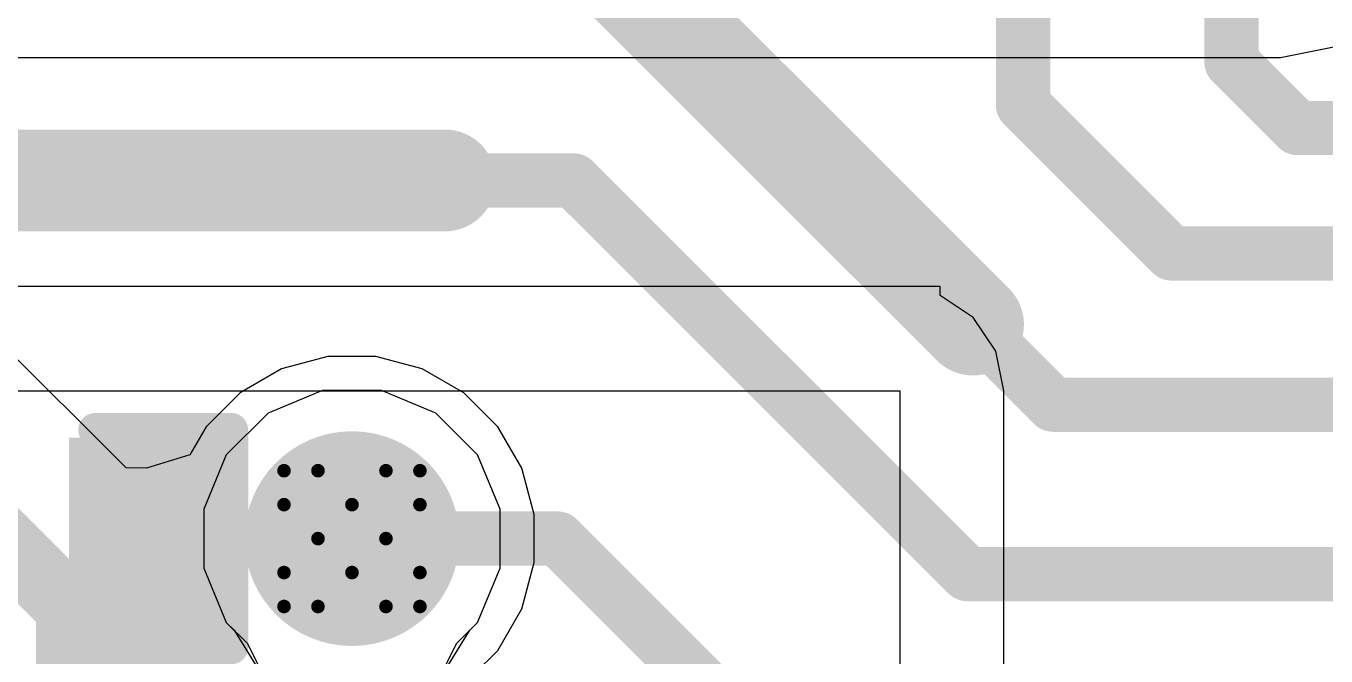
# Model space of a CAD drawing. Header units: inches. Extents: x 0 to 5379, y 0 to 5429.
# Drawn here: x 94.675 to 99.533, y 92.76 to 95.117 of the extents above; entities that cross this region are included whole.
import ezdxf

# ---------------------------------------------------------------- set-up
doc = ezdxf.new("R2010")
doc.units = ezdxf.units.IN
for name, color, linetype in [('Bottom Layer', 5, 'Continuous'), ('Bottom Solder', 6, 'Continuous'), ('Drill Drawing', 1, 'Continuous'), ('GND01', 16, 'Continuous'), ('GND02', 76, 'Continuous'), ('PWR', 156, 'Continuous'), ('SIG 01', 90, 'Continuous'), ('Top Layer', 1, 'Continuous'), ('Top Overlay', 2, 'Continuous'), ('Top Paste', 8, 'Continuous'), ('Top Solder', 216, 'Continuous'), ('Via Holes', 16, 'Continuous')]:
    doc.layers.add(name, color=color, linetype=linetype)

# ---------------------------------------------------------------- blocks, each defined once
blk = doc.blocks.new('C___0402_1056')
at = {"layer": 'Top Layer'}
for points in [[(-0.6985, -0.3175), (-0.6985, 0.3175), (-0.2413, 0.3175), (-0.2413, -0.3175)], [(0.2413, -0.3175), (0.2413, 0.3175), (0.6985, 0.3175), (0.6985, -0.3175)]]:
    blk.add_hatch(color=1, dxfattribs=at).paths.add_polyline_path(points)
at = {"layer": 'Top Paste'}
for points in [[(-0.6985, -0.3175), (-0.6985, 0.3175), (-0.2413, 0.3175), (-0.2413, -0.3175)], [(0.2413, -0.3175), (0.2413, 0.3175), (0.6985, 0.3175), (0.6985, -0.3175)]]:
    blk.add_hatch(color=8, dxfattribs=at).paths.add_polyline_path(points)
at = {"layer": 'Top Solder'}
for points in [[(-0.7585, -0.3775), (-0.7585, 0.3775), (-0.1813, 0.3775), (-0.1813, -0.3775)], [(0.1813, -0.3775), (0.1813, 0.3775), (0.7585, 0.3775), (0.7585, -0.3775)]]:
    blk.add_hatch(color=216, dxfattribs=at).paths.add_polyline_path(points)
at = {"layer": 'Top Overlay'}
for points in [[(-0.7874, 0.4064, 0.127, 0.127, 0), (-0.2794, 0.4064, 0.127, 0.127, 0)], [(-0.7874, -0.4064, 0.127, 0.127, 0), (-0.7874, 0.4064, 0.127, 0.127, 0)], [(0.2794, 0.4064, 0.127, 0.127, 0), (0.7874, 0.4064, 0.127, 0.127, 0)], [(0.7874, -0.4064, 0.127, 0.127, 0), (0.7874, 0.4064, 0.127, 0.127, 0)], [(-0.7874, -0.4064, 0.127, 0.127, 0), (-0.2794, -0.4064, 0.127, 0.127, 0)], [(0.2794, -0.4064, 0.127, 0.127, 0), (0.7874, -0.4064, 0.127, 0.127, 0)]]:
    blk.add_lwpolyline(points, format="xyseb", dxfattribs=at)
for points in [[(-0.8191, 0.4064, 0.0635, 0.0635, 1), (-0.7556, 0.4064, 0.0635, 0.0635, 1)], [(-0.8191, 0.4064, 0.0635, 0.0635, 1), (-0.7556, 0.4064, 0.0635, 0.0635, 1)], [(-0.3111, 0.4064, 0.0635, 0.0635, 1), (-0.2477, 0.4064, 0.0635, 0.0635, 1)], [(0.2477, 0.4064, 0.0635, 0.0635, 1), (0.3111, 0.4064, 0.0635, 0.0635, 1)], [(0.7556, 0.4064, 0.0635, 0.0635, 1), (0.8191, 0.4064, 0.0635, 0.0635, 1)], [(0.7556, 0.4064, 0.0635, 0.0635, 1), (0.8191, 0.4064, 0.0635, 0.0635, 1)], [(-0.8191, -0.4064, 0.0635, 0.0635, 1), (-0.7556, -0.4064, 0.0635, 0.0635, 1)], [(-0.8191, -0.4064, 0.0635, 0.0635, 1), (-0.7556, -0.4064, 0.0635, 0.0635, 1)], [(-0.3111, -0.4064, 0.0635, 0.0635, 1), (-0.2477, -0.4064, 0.0635, 0.0635, 1)], [(0.2477, -0.4064, 0.0635, 0.0635, 1), (0.3111, -0.4064, 0.0635, 0.0635, 1)], [(0.7556, -0.4064, 0.0635, 0.0635, 1), (0.8191, -0.4064, 0.0635, 0.0635, 1)], [(0.7556, -0.4064, 0.0635, 0.0635, 1), (0.8191, -0.4064, 0.0635, 0.0635, 1)]]:
    blk.add_lwpolyline(points, format="xyseb", close=True, dxfattribs=at)

msp = doc.modelspace()

# ---------------------------------------------------------------- hatches: boundary and pattern name
at = {"layer": 'Bottom Layer'}
h = msp.add_hatch(color=5, dxfattribs=at)
edge = h.paths.add_edge_path()
edge.add_arc((95.8928, 93.1992), 0.3, 0, 360)
at = {"layer": 'Bottom Solder'}
h = msp.add_hatch(color=6, dxfattribs=at)
edge = h.paths.add_edge_path()
edge.add_arc((95.8928, 93.1992), 0.4016, 0, 360)
at = {"layer": 'GND01'}
h = msp.add_hatch(color=16, dxfattribs=at)
edge = h.paths.add_edge_path()
edge.add_arc((95.8928, 93.1992), 0.3, 0, 360)
at = {"layer": 'GND02'}
h = msp.add_hatch(color=76, dxfattribs=at)
edge = h.paths.add_edge_path()
edge.add_arc((95.8928, 93.1992), 0.3, 0, 360)
at = {"layer": 'PWR'}
h = msp.add_hatch(color=156, dxfattribs=at)
edge = h.paths.add_edge_path()
edge.add_arc((95.8928, 93.1992), 0.3, 0, 360)
at = {"layer": 'SIG 01'}
h = msp.add_hatch(color=90, dxfattribs=at)
edge = h.paths.add_edge_path()
edge.add_arc((95.8928, 93.1992), 0.3, 0, 360)
at = {"layer": 'Top Layer'}
h = msp.add_hatch(color=1, dxfattribs=at)
edge = h.paths.add_edge_path()
edge.add_arc((95.8928, 93.1992), 0.3, 0, 360)
at = {"layer": 'Top Solder'}
h = msp.add_hatch(color=216, dxfattribs=at)
edge = h.paths.add_edge_path()
edge.add_arc((95.8928, 93.1992), 0.4016, 0, 360)
at = {"layer": 'Via Holes'}
h = msp.add_hatch(color=7, dxfattribs=at)
edge = h.paths.add_edge_path()
edge.add_arc((95.8928, 93.1992), 0.15, 0, 360)

# ---------------------------------------------------------------- linework, layer by layer
at = {"layer": 'Bottom Layer'}
for p, q in [((95.7826, 93.7532), (95.579, 93.6689)), ((96.003, 93.7532), (95.7826, 93.7532)), ((96.2067, 93.6689), (96.003, 93.7532)), ((95.579, 93.6689), (95.4232, 93.513)), ((96.3625, 93.513), (96.2067, 93.6689)), ((95.4232, 93.513), (95.3388, 93.3094)), ((96.4468, 93.3094), (96.3625, 93.513)), ((95.3388, 93.3094), (95.3388, 93.089)), ((96.4468, 93.089), (96.4468, 93.3094)), ((95.3388, 93.089), (95.4232, 92.8854)), ((96.3625, 92.8854), (96.4468, 93.089)), ((95.4232, 92.8854), (95.5021, 92.8065)), ((96.2836, 92.8065), (96.3625, 92.8854)), ((95.5021, 92.8065), (95.5596, 92.6903)), ((96.2261, 92.6903), (96.2836, 92.8065))]:
    msp.add_line(p, q, dxfattribs=at)
at = {"layer": 'Drill Drawing'}
for points in [[(95.6388, 93.3262, 0.0508, 0.0508, 0), (95.6388, 93.4532, 0.0508, 0.0508, 0)], [(95.6388, 93.4532, 0.0508, 0.0508, 0), (95.7658, 93.4532, 0.0508, 0.0508, 0)], [(95.7658, 93.4532, 0.0508, 0.0508, 0), (95.8928, 93.3262, 0.0508, 0.0508, 0)], [(95.8928, 93.3262, 0.0508, 0.0508, 0), (96.0198, 93.4532, 0.0508, 0.0508, 0)], [(96.0198, 93.4532, 0.0508, 0.0508, 0), (96.1468, 93.4532, 0.0508, 0.0508, 0)], [(96.1468, 93.3262, 0.0508, 0.0508, 0), (96.1468, 93.4532, 0.0508, 0.0508, 0)], [(95.6388, 93.3262, 0.0508, 0.0508, 0), (95.7658, 93.1992, 0.0508, 0.0508, 0)], [(96.0198, 93.1992, 0.0508, 0.0508, 0), (96.1468, 93.3262, 0.0508, 0.0508, 0)], [(95.6388, 93.0722, 0.0508, 0.0508, 0), (95.7658, 93.1992, 0.0508, 0.0508, 0)], [(96.0198, 93.1992, 0.0508, 0.0508, 0), (96.1468, 93.0722, 0.0508, 0.0508, 0)], [(95.6388, 92.9452, 0.0508, 0.0508, 0), (95.6388, 93.0722, 0.0508, 0.0508, 0)], [(95.7658, 92.9452, 0.0508, 0.0508, 0), (95.8928, 93.0722, 0.0508, 0.0508, 0)], [(95.8928, 93.0722, 0.0508, 0.0508, 0), (96.0198, 92.9452, 0.0508, 0.0508, 0)], [(96.1468, 92.9452, 0.0508, 0.0508, 0), (96.1468, 93.0722, 0.0508, 0.0508, 0)], [(95.6388, 92.9452, 0.0508, 0.0508, 0), (95.7658, 92.9452, 0.0508, 0.0508, 0)], [(96.0198, 92.9452, 0.0508, 0.0508, 0), (96.1468, 92.9452, 0.0508, 0.0508, 0)]]:
    msp.add_lwpolyline(points, format="xyseb", dxfattribs=at)
for points in [[(95.6261, 93.4532, 0.0254, 0.0254, 1), (95.6515, 93.4532, 0.0254, 0.0254, 1)], [(95.6261, 93.4532, 0.0254, 0.0254, 1), (95.6515, 93.4532, 0.0254, 0.0254, 1)], [(95.7531, 93.4532, 0.0254, 0.0254, 1), (95.7785, 93.4532, 0.0254, 0.0254, 1)], [(95.7531, 93.4532, 0.0254, 0.0254, 1), (95.7785, 93.4532, 0.0254, 0.0254, 1)], [(96.0071, 93.4532, 0.0254, 0.0254, 1), (96.0325, 93.4532, 0.0254, 0.0254, 1)], [(96.0071, 93.4532, 0.0254, 0.0254, 1), (96.0325, 93.4532, 0.0254, 0.0254, 1)], [(96.1341, 93.4532, 0.0254, 0.0254, 1), (96.1595, 93.4532, 0.0254, 0.0254, 1)], [(96.1341, 93.4532, 0.0254, 0.0254, 1), (96.1595, 93.4532, 0.0254, 0.0254, 1)], [(95.6261, 93.3262, 0.0254, 0.0254, 1), (95.6515, 93.3262, 0.0254, 0.0254, 1)], [(95.6261, 93.3262, 0.0254, 0.0254, 1), (95.6515, 93.3262, 0.0254, 0.0254, 1)], [(95.8801, 93.3262, 0.0254, 0.0254, 1), (95.9055, 93.3262, 0.0254, 0.0254, 1)], [(95.8801, 93.3262, 0.0254, 0.0254, 1), (95.9055, 93.3262, 0.0254, 0.0254, 1)], [(96.1341, 93.3262, 0.0254, 0.0254, 1), (96.1595, 93.3262, 0.0254, 0.0254, 1)], [(96.1341, 93.3262, 0.0254, 0.0254, 1), (96.1595, 93.3262, 0.0254, 0.0254, 1)], [(95.7531, 93.1992, 0.0254, 0.0254, 1), (95.7785, 93.1992, 0.0254, 0.0254, 1)], [(95.7531, 93.1992, 0.0254, 0.0254, 1), (95.7785, 93.1992, 0.0254, 0.0254, 1)], [(96.0071, 93.1992, 0.0254, 0.0254, 1), (96.0325, 93.1992, 0.0254, 0.0254, 1)], [(96.0071, 93.1992, 0.0254, 0.0254, 1), (96.0325, 93.1992, 0.0254, 0.0254, 1)], [(95.6261, 93.0722, 0.0254, 0.0254, 1), (95.6515, 93.0722, 0.0254, 0.0254, 1)], [(95.6261, 93.0722, 0.0254, 0.0254, 1), (95.6515, 93.0722, 0.0254, 0.0254, 1)], [(95.8801, 93.0722, 0.0254, 0.0254, 1), (95.9055, 93.0722, 0.0254, 0.0254, 1)], [(95.8801, 93.0722, 0.0254, 0.0254, 1), (95.9055, 93.0722, 0.0254, 0.0254, 1)], [(96.1341, 93.0722, 0.0254, 0.0254, 1), (96.1595, 93.0722, 0.0254, 0.0254, 1)], [(96.1341, 93.0722, 0.0254, 0.0254, 1), (96.1595, 93.0722, 0.0254, 0.0254, 1)], [(95.6261, 92.9452, 0.0254, 0.0254, 1), (95.6515, 92.9452, 0.0254, 0.0254, 1)], [(95.6261, 92.9452, 0.0254, 0.0254, 1), (95.6515, 92.9452, 0.0254, 0.0254, 1)], [(95.7531, 92.9452, 0.0254, 0.0254, 1), (95.7785, 92.9452, 0.0254, 0.0254, 1)], [(95.7531, 92.9452, 0.0254, 0.0254, 1), (95.7785, 92.9452, 0.0254, 0.0254, 1)], [(96.0071, 92.9452, 0.0254, 0.0254, 1), (96.0325, 92.9452, 0.0254, 0.0254, 1)], [(96.0071, 92.9452, 0.0254, 0.0254, 1), (96.0325, 92.9452, 0.0254, 0.0254, 1)], [(96.1341, 92.9452, 0.0254, 0.0254, 1), (96.1595, 92.9452, 0.0254, 0.0254, 1)], [(96.1341, 92.9452, 0.0254, 0.0254, 1), (96.1595, 92.9452, 0.0254, 0.0254, 1)]]:
    msp.add_lwpolyline(points, format="xyseb", close=True, dxfattribs=at)
at = {"layer": 'GND01'}
for p, q in [((95.7826, 93.7532), (95.579, 93.6689)), ((96.003, 93.7532), (95.7826, 93.7532)), ((96.2067, 93.6689), (96.003, 93.7532)), ((95.579, 93.6689), (95.4232, 93.513)), ((96.3625, 93.513), (96.2067, 93.6689)), ((95.4232, 93.513), (95.3388, 93.3094)), ((96.4468, 93.3094), (96.3625, 93.513)), ((95.3388, 93.3094), (95.3388, 93.089)), ((96.4468, 93.089), (96.4468, 93.3094)), ((95.3388, 93.089), (95.4232, 92.8854)), ((96.3625, 92.8854), (96.4468, 93.089)), ((95.4232, 92.8854), (95.4523, 92.8562)), ((95.4523, 92.8562), (95.5548, 92.6903)), ((96.2309, 92.6903), (96.3334, 92.8562)), ((96.3334, 92.8562), (96.3625, 92.8854))]:
    msp.add_line(p, q, dxfattribs=at)
at = {"layer": 'GND02'}
for p, q in [((95.7826, 93.7532), (95.579, 93.6689)), ((96.003, 93.7532), (95.7826, 93.7532)), ((96.2067, 93.6689), (96.003, 93.7532)), ((95.579, 93.6689), (95.4232, 93.513)), ((96.3625, 93.513), (96.2067, 93.6689)), ((95.4232, 93.513), (95.3388, 93.3094)), ((96.4468, 93.3094), (96.3625, 93.513)), ((95.3388, 93.3094), (95.3388, 93.089)), ((96.4468, 93.089), (96.4468, 93.3094)), ((95.3388, 93.089), (95.4232, 92.8854)), ((96.3625, 92.8854), (96.4468, 93.089)), ((95.4232, 92.8854), (95.4523, 92.8562)), ((95.4523, 92.8562), (95.5548, 92.6903)), ((96.2309, 92.6903), (96.3334, 92.8562)), ((96.3334, 92.8562), (96.3625, 92.8854))]:
    msp.add_line(p, q, dxfattribs=at)
at = {"layer": 'PWR'}
for p, q in [((98.0912, 94.142), (88.7358, 94.142)), ((98.0912, 94.1087), (98.0912, 94.142)), ((98.2149, 94.0261), (98.0912, 94.1087)), ((98.2991, 93.9001), (98.2149, 94.0261)), ((98.3287, 93.7514), (98.2991, 93.9001)), ((94.0058, 93.7514), (97.9402, 93.7514)), ((97.9402, 93.7514), (97.9402, 92.1114)), ((98.3287, 92.1114), (98.3287, 93.7514))]:
    msp.add_line(p, q, dxfattribs=at)
at = {"layer": 'SIG 01'}
for p, q in [((99.3636, 94.9985), (99.5618, 95.038)), ((87.3587, 94.9985), (99.3636, 94.9985)), ((95.0483, 93.4636), (94.0076, 94.5043)), ((95.8032, 93.8802), (95.63, 93.8338)), ((95.9825, 93.8802), (95.8032, 93.8802)), ((96.1557, 93.8338), (95.9825, 93.8802)), ((95.63, 93.8338), (95.4747, 93.7441)), ((96.311, 93.7441), (96.1557, 93.8338)), ((95.4747, 93.7441), (95.3479, 93.6173)), ((96.4378, 93.6173), (96.311, 93.7441)), ((95.3479, 93.6173), (95.2871, 93.5121)), ((96.5274, 93.4621), (96.4378, 93.6173)), ((95.2871, 93.5121), (95.1254, 93.463)), ((95.1254, 93.463), (95.0483, 93.4636)), ((96.5738, 93.2889), (96.5274, 93.4621)), ((96.5738, 93.1095), (96.5738, 93.2889)), ((96.5274, 92.9363), (96.5738, 93.1095)), ((96.4378, 92.7811), (96.5274, 92.9363)), ((96.347, 92.6903), (96.4378, 92.7811))]:
    msp.add_line(p, q, dxfattribs=at)
for points in [[(93.6414, 94.138, 0.254, 0.254, 0), (94.8386, 92.9408, 0.254, 0.254, 0)], [(94.8386, 88.1108, 0.254, 0.254, 0), (94.8386, 92.9408, 0.254, 0.254, 0)]]:
    msp.add_lwpolyline(points, format="xyseb", dxfattribs=at)
msp.add_lwpolyline([(94.7751, 92.9408, 0.127, 0.127, 1), (94.9021, 92.9408, 0.127, 0.127, 1)], format="xyseb", close=True, dxfattribs=at)
msp.add_lwpolyline([(94.7751, 92.9408, 0.127, 0.127, 1), (94.9021, 92.9408, 0.127, 0.127, 1)], format="xyseb", close=True, dxfattribs=at)
at = {"layer": 'Top Layer'}
for points in [[(96.3602, 95.8535, 0.381, 0.381, 0), (98.2139, 93.9998, 0.381, 0.381, 0)], [(99.1802, 94.9814, 0.2032, 0.2032, 0), (99.1802, 95.5351, 0.2032, 0.2032, 0)], [(98.4012, 94.821, 0.2032, 0.2032, 0), (98.4012, 95.4344, 0.2032, 0.2032, 0)], [(99.1802, 94.9814, 0.2032, 0.2032, 0), (99.4265, 94.735, 0.2032, 0.2032, 0)], [(98.4012, 94.821, 0.2032, 0.2032, 0), (98.9563, 94.2659, 0.2032, 0.2032, 0)], [(99.4265, 94.735, 0.2032, 0.2032, 0), (100.4342, 94.735, 0.2032, 0.2032, 0)], [(92.1258, 94.5388, 0.381, 0.381, 0), (96.2401, 94.5388, 0.381, 0.381, 0)], [(96.2401, 94.5388, 0.2032, 0.2032, 0), (96.7209, 94.5388, 0.2032, 0.2032, 0)], [(96.7209, 94.5388, 0.2032, 0.2032, 0), (98.1933, 93.0664, 0.2032, 0.2032, 0)], [(98.9563, 94.2659, 0.2032, 0.2032, 0), (100.2226, 94.2659, 0.2032, 0.2032, 0)], [(98.2139, 93.9998, 0.2032, 0.2032, 0), (98.5137, 93.7, 0.2032, 0.2032, 0)], [(98.5137, 93.7, 0.2032, 0.2032, 0), (100.0553, 93.7, 0.2032, 0.2032, 0)], [(95.124, 93.1992, 0.2032, 0.2032, 0), (95.8928, 93.1992, 0.2032, 0.2032, 0)], [(95.8928, 93.1992, 0.2032, 0.2032, 0), (96.6617, 93.1992, 0.2032, 0.2032, 0)], [(96.6617, 93.1992, 0.2032, 0.2032, 0), (97.2235, 92.6373, 0.2032, 0.2032, 0)], [(98.1933, 93.0664, 0.2032, 0.2032, 0), (99.7759, 93.0664, 0.2032, 0.2032, 0)]]:
    msp.add_lwpolyline(points, format="xyseb", dxfattribs=at)
for points in [[(99.1294, 94.9814, 0.1016, 0.1016, 1), (99.231, 94.9814, 0.1016, 0.1016, 1)], [(99.1294, 94.9814, 0.1016, 0.1016, 1), (99.231, 94.9814, 0.1016, 0.1016, 1)], [(98.3504, 94.821, 0.1016, 0.1016, 1), (98.452, 94.821, 0.1016, 0.1016, 1)], [(98.3504, 94.821, 0.1016, 0.1016, 1), (98.452, 94.821, 0.1016, 0.1016, 1)], [(99.3757, 94.735, 0.1016, 0.1016, 1), (99.4773, 94.735, 0.1016, 0.1016, 1)], [(99.3757, 94.735, 0.1016, 0.1016, 1), (99.4773, 94.735, 0.1016, 0.1016, 1)], [(96.1448, 94.5388, 0.1905, 0.1905, 1), (96.3353, 94.5388, 0.1905, 0.1905, 1)], [(96.1893, 94.5388, 0.1016, 0.1016, 1), (96.2909, 94.5388, 0.1016, 0.1016, 1)], [(96.6701, 94.5388, 0.1016, 0.1016, 1), (96.7717, 94.5388, 0.1016, 0.1016, 1)], [(96.6701, 94.5388, 0.1016, 0.1016, 1), (96.7717, 94.5388, 0.1016, 0.1016, 1)], [(98.9055, 94.2659, 0.1016, 0.1016, 1), (99.0071, 94.2659, 0.1016, 0.1016, 1)], [(98.9055, 94.2659, 0.1016, 0.1016, 1), (99.0071, 94.2659, 0.1016, 0.1016, 1)], [(98.1186, 93.9998, 0.1905, 0.1905, 1), (98.3091, 93.9998, 0.1905, 0.1905, 1)], [(98.1631, 93.9998, 0.1016, 0.1016, 1), (98.2647, 93.9998, 0.1016, 0.1016, 1)], [(98.4629, 93.7, 0.1016, 0.1016, 1), (98.5645, 93.7, 0.1016, 0.1016, 1)], [(98.4629, 93.7, 0.1016, 0.1016, 1), (98.5645, 93.7, 0.1016, 0.1016, 1)], [(95.0732, 93.1992, 0.1016, 0.1016, 1), (95.1748, 93.1992, 0.1016, 0.1016, 1)], [(95.842, 93.1992, 0.1016, 0.1016, 1), (95.9436, 93.1992, 0.1016, 0.1016, 1)], [(95.842, 93.1992, 0.1016, 0.1016, 1), (95.9436, 93.1992, 0.1016, 0.1016, 1)], [(96.6109, 93.1992, 0.1016, 0.1016, 1), (96.7125, 93.1992, 0.1016, 0.1016, 1)], [(96.6109, 93.1992, 0.1016, 0.1016, 1), (96.7125, 93.1992, 0.1016, 0.1016, 1)], [(98.1425, 93.0664, 0.1016, 0.1016, 1), (98.2441, 93.0664, 0.1016, 0.1016, 1)], [(98.1425, 93.0664, 0.1016, 0.1016, 1), (98.2441, 93.0664, 0.1016, 0.1016, 1)]]:
    msp.add_lwpolyline(points, format="xyseb", close=True, dxfattribs=at)

# ---------------------------------------------------------------- block references
msp.add_blockref('C___0402_1056', (94.6541, 93.1992))

doc.saveas('drawing.dxf')
